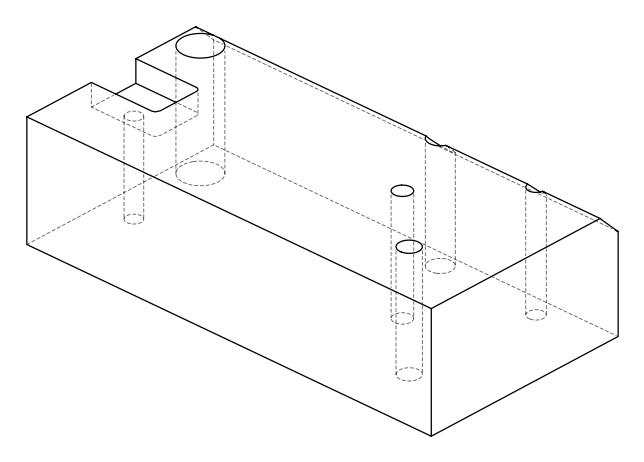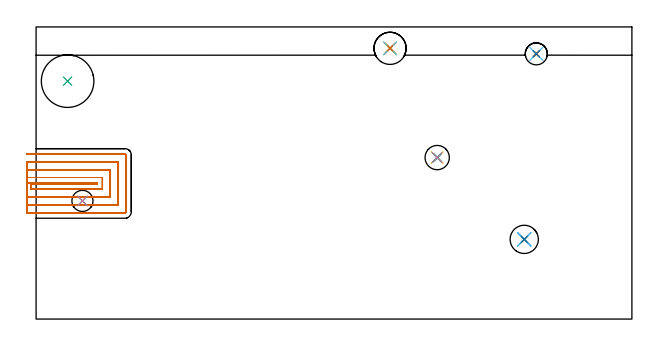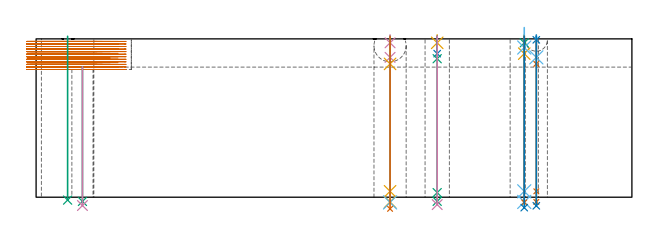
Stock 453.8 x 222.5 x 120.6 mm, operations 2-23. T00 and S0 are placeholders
(PLAN: 23 operations, 19 tool changes, 58.2 min)
(1 AREA_MILL | FG_CHAMFER_SURFACE | UGT0205_001 | 28.59 min | 104592 mm3)
(2 MILL_SLOT | SLOT_PARTIAL_RECTANGULAR | NXT0201_009 | Follow Part, ap 2, ae 75% | 22.38 min | 89318 mm3)
(3 SPOT_DRILL | STEP1HOLE | NXT0321_9005460120000 | 0.03 min | 16 mm3)
(4 SPOT_DRILL_1 | STEP1HOLE_2 | NXT0321_9005460120000 | 0.05 min | 199 mm3)
(5 SPOT_DRILL_2 | STEP1HOLE_4 | NXT0321_9005460120000 | 0.05 min | 116 mm3)
(6 SPOT_DRILL_3 | STEP1HOLE_5 | NXT0321_9005460120000 | 0.05 min | 183 mm3)
(7 DRILL_BLIND_HOLE_INTO_CENTER | STEP1HOLE | NXT0301_065 | 0.07 min | 793 mm3)
(8 GUN_DRILL_THROUGH_HOLE | STEP1HOLE | UGT0307_006 | 0.59 min | 6783 mm3)
(9 DRILL_TO_ENLARGE_THROUGH_HOLE | STEP1HOLE | UGT0301_291 | 0.52 min | 18578 mm3)
(10 DRILL_THROUGH_HOLE_FROM_SOLID_MATERIAL | STEP1HOLE_1 | NXT0301_065 | 0.42 min | 6711 mm3)
(11 DRILL_TO_ENLARGE_THROUGH_HOLE_1 | STEP1HOLE_1 | UGT0301_285 | 0.43 min | 13054 mm3)
(12 DRILL_BLIND_HOLE_INTO_CENTER_1 | STEP1HOLE_2 | NXT0301_046 | 0.05 min | 356 mm3)
(13 GUN_DRILL_THROUGH_HOLE_1 | STEP1HOLE_2 | UGT0307_006 | 0.62 min | 7128 mm3)
(14 DRILL_TO_ENLARGE_THROUGH_HOLE_2 | STEP1HOLE_2 | NXT0301_102 | 0.51 min | 9529 mm3)
(15 DRILL_TO_ENLARGE_THROUGH_HOLE_3 | STEP1HOLE_2 | UGT0301_052 | 0.52 min | 26500 mm3)
(16 INDEXABLE_INSERT_DRILL_THROUGH_HOLE_FROM_SOLID | STEP1HOLE_3 | NXT0302_035 | 0.5 min | 151497 mm3)
(17 DRILL_BLIND_HOLE_INTO_CENTER_2 | STEP1HOLE_4 | NXT0301_065 | 0.07 min | 662 mm3)
(18 GUN_DRILL_THROUGH_HOLE_2 | STEP1HOLE_4 | UGT0307_006 | 0.58 min | 6798 mm3)
(19 DRILL_TO_ENLARGE_THROUGH_HOLE_4 | STEP1HOLE_4 | NXT0301_102 | 0.51 min | 9159 mm3)
(20 DRILL_TO_ENLARGE_THROUGH_HOLE_5 | STEP1HOLE_4 | UGT0301_058 | 0.53 min | 37558 mm3)
(21 DRILL_BLIND_HOLE_INTO_CENTER_3 | STEP1HOLE_5 | NXT0301_046 | 0.05 min | 360 mm3)
(22 GUN_DRILL_THROUGH_HOLE_3 | STEP1HOLE_5 | UGT0307_003 | 0.58 min | 4187 mm3)
(23 SPADE_DRILL_TO_ENLARGE_THROUGH_HOLE | STEP1HOLE_5 | UGT0306_009 | 0.51 min | 27621 mm3)
(TOOL UGT0205_001 | Chamfer Mill 20 x 3 x 45 deg. | D20 FL50 Z2)
(TOOL NXT0201_009 | ENDMILL 8mm [2P460-0800-NA 1630] | D8 FL26 Z6)
(TOOL NXT0321_9005460120000 | NC Spot Drill, 142deg, 12mm, Carbide, Uncoated | D12 PA142 FL30 Z2)
(TOOL NXT0301_065 | Carbide Drill 9.4mm [860.1-0940-075A1-MM 2214] | D9.4 PA140 FL98 Z2)
(TOOL UGT0307_006 | Gun Drill 9 mm | D9 PA130 FL24 Z1)
(TOOL UGT0301_291 | Twist Drill 16.8 mm | D16.8 PA118 FL125 Z2)
(TOOL UGT0301_285 | Twist Drill 16.1 mm | D16.1 PA118 FL125 Z2)
(TOOL NXT0301_046 | Carbide Drill 7.5mm [860.1-0750-038A1-MM 2214] | D7.5 PA140 FL53 Z2)
(TOOL NXT0301_102 | Carbide Drill 13.5mm [860.1-1350-108A1-MM 2214] | D13.5 PA140 FL123 Z2)
(TOOL UGT0301_052 | Twist Drill 21.5 mm | D21.5 PA118 FL150 Z2)
(TOOL NXT0302_035 | Index. Insert Drill 40mm [880-D4000L40-05] | D40 PA176 FL200 Z2)
(TOOL UGT0301_058 | Twist Drill 24.5 mm | D24.5 PA118 FL160 Z2)
(TOOL UGT0307_003 | Gun Drill 7 mm | D7 PA130 FL24 Z1)
(TOOL UGT0306_009 | Spade Drill 18.5mm | D18.5 PA132 FL10 Z2)
(OP 2 MILL_SLOT)
G17 G21 G94 G90
T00 M6
G54
G17 G0 G90 X-7. Y103.8 S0 M3
G43 Z130.6 H1
Z118.658
G94 G1 X-4. F250.
X46.5 F500.
Y102.8
X-4.
Y98.8
X50.5
Y107.8
X-4.
X-7. F250.
Y92.8
X-4.
X56.5 F500.
Y113.8
X-4.
X-7. F250.
Y86.8
X-4.
X62.5 F500.
Y119.8
X-4.
X-7. F250.
Y80.8
X-4.
X67.7 F500.
G3 X68.5 Y81.6 R0.8
G1 Y125.
G3 X67.7 Y125.8 R0.8
G1 X-4.
X-7. F250.
G0 Y103.8 Z116.717
G1 X-4.
X46.5 F500.
Y102.8
X-4.
Y98.8
X50.5
Y107.8
X-4.
X-7. F250.
Y92.8
X-4.
X56.5 F500.
Y113.8
X-4.
X-7. F250.
Y86.8
X-4.
X62.5 F500.
Y119.8
X-4.
X-7. F250.
Y80.8
X-4.
X67.7 F500.
G3 X68.5 Y81.6 R0.8
G1 Y125.
G3 X67.7 Y125.8 R0.8
G1 X-4.
X-7. F250.
G0 Y103.8 Z114.775
G1 X-4.
X46.5 F500.
Y102.8
X-4.
Y98.8
X50.5
Y107.8
X-4.
X-7. F250.
Y92.8
X-4.
X56.5 F500.
Y113.8
X-4.
X-7. F250.
Y86.8
X-4.
X62.5 F500.
Y119.8
X-4.
X-7. F250.
Y80.8
X-4.
X67.7 F500.
G3 X68.5 Y81.6 R0.8
G1 Y125.
G3 X67.7 Y125.8 R0.8
G1 X-4.
X-7. F250.
G0 Y103.8 Z112.833
G1 X-4.
X46.5 F500.
Y102.8
X-4.
Y98.8
X50.5
Y107.8
X-4.
X-7. F250.
Y92.8
X-4.
X56.5 F500.
Y113.8
X-4.
X-7. F250.
Y86.8
X-4.
X62.5 F500.
Y119.8
X-4.
X-7. F250.
Y80.8
X-4.
X67.7 F500.
G3 X68.5 Y81.6 R0.8
G1 Y125.
G3 X67.7 Y125.8 R0.8
G1 X-4.
X-7. F250.
G0 Y103.8 Z110.892
G1 X-4.
X46.5 F500.
Y102.8
X-4.
Y98.8
X50.5
Y107.8
X-4.
X-7. F250.
Y92.8
X-4.
X56.5 F500.
Y113.8
X-4.
X-7. F250.
Y86.8
X-4.
X62.5 F500.
Y119.8
X-4.
X-7. F250.
Y80.8
X-4.
X67.7 F500.
G3 X68.5 Y81.6 R0.8
G1 Y125.
G3 X67.7 Y125.8 R0.8
G1 X-4.
X-7. F250.
G0 Y103.8 Z108.95
G1 X-4.
X46.5 F500.
Y102.8
X-4.
Y98.8
X50.5
Y107.8
X-4.
X-7. F250.
Y92.8
X-4.
X56.5 F500.
Y113.8
X-4.
X-7. F250.
Y86.8
X-4.
X62.5 F500.
Y119.8
X-4.
X-7. F250.
Y80.8
X-4.
X67.7 F500.
G3 X68.5 Y81.6 R0.8
G1 Y125.
G3 X67.7 Y125.8 R0.8
G1 X-4.
X-7. F250.
G0 Y103.8 Z107.008
G1 X-4.
X46.5 F500.
Y102.8
X-4.
Y98.8
X50.5
Y107.8
X-4.
X-7. F250.
Y92.8
X-4.
X56.5 F500.
Y113.8
X-4.
X-7. F250.
Y86.8
X-4.
X62.5 F500.
Y119.8
X-4.
X-7. F250.
Y80.8
X-4.
X67.7 F500.
G3 X68.5 Y81.6 R0.8
G1 Y125.
G3 X67.7 Y125.8 R0.8
G1 X-4.
X-7. F250.
G0 Y103.8 Z105.067
G1 X-4.
X46.5 F500.
Y102.8
X-4.
Y98.8
X50.5
Y107.8
X-4.
X-7. F250.
Y92.8
X-4.
X56.5 F500.
Y113.8
X-4.
X-7. F250.
Y86.8
X-4.
X62.5 F500.
Y119.8
X-4.
X-7. F250.
Y80.8
X-4.
X67.7 F500.
G3 X68.5 Y81.6 R0.8
G1 Y125.
G3 X67.7 Y125.8 R0.8
G1 X-4.
X-7. F250.
G0 Y103.8 Z103.125
G1 X-4.
X46.5 F500.
Y102.8
X-4.
Y98.8
X50.5
Y107.8
X-4.
X-7. F250.
Y92.8
X-4.
X56.5 F500.
Y113.8
X-4.
X-7. F250.
Y86.8
X-4.
X62.5 F500.
Y119.8
X-4.
X-7. F250.
Y80.8
X-4.
X67.7 F500.
G3 X68.5 Y81.6 R0.8
G1 Y125.
G3 X67.7 Y125.8 R0.8
G1 X-4.
X-7. F250.
G0 Y103.8 Z101.183
G1 X-4.
X46.5 F500.
Y102.8
X-4.
Y98.8
X50.5
Y107.8
X-4.
X-7. F250.
Y92.8
X-4.
X56.5 F500.
Y113.8
X-4.
X-7. F250.
Y86.8
X-4.
X62.5 F500.
Y119.8
X-4.
X-7. F250.
Y80.8
X-4.
X67.7 F500.
G3 X68.5 Y81.6 R0.8
G1 Y125.
G3 X67.7 Y125.8 R0.8
G1 X-4.
X-7. F250.
G0 Y103.8 Z99.242
G1 X-4.
X46.5 F500.
Y102.8
X-4.
Y98.8
X50.5
Y107.8
X-4.
X-7. F250.
Y92.8
X-4.
X56.5 F500.
Y113.8
X-4.
X-7. F250.
Y86.8
X-4.
X62.5 F500.
Y119.8
X-4.
X-7. F250.
Y80.8
X-4.
X67.7 F500.
G3 X68.5 Y81.6 R0.8
G1 Y125.
G3 X67.7 Y125.8 R0.8
G1 X-4.
X-7. F250.
G0 Y103.8 Z97.3
G1 X-4.
X46.5 F500.
Y102.8
X-4.
Y98.8
X50.5
Y107.8
X-4.
X-7. F250.
Y92.8
X-4.
X56.5 F500.
Y113.8
X-4.
X-7. F250.
Y86.8
X-4.
X62.5 F500.
Y119.8
X-4.
X-7. F250.
Y80.8
X-4.
X67.7 F500.
G3 X68.5 Y81.6 R0.8
G1 Y125.
G3 X67.7 Y125.8 R0.8
G1 X-4.
X-7. F250.
G0 Z130.6
M5
M2
(OP 3 SPOT_DRILL)
G17 G21 G94 G90
T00 M6
G54
G17 G0 G90 X381. Y202. S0 M3
G43 Z130.6 H0
G94 G81 G98 Z119.877 F250. R123.6
G80
M5
M2
(OP 4 SPOT_DRILL_1)
G17 G21 G94 G90
T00 M6
G54
G17 G0 G90 X371.8 Y60.7 S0 M3
G43 Z130.6 H0
G94 G81 G98 Z117.6 F250. R123.6
G80
M5
M2
(OP 5 SPOT_DRILL_2)
G17 G21 G94 G90
T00 M6
G54
G17 G0 G90 X269.6 Y206.2 S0 M3
G43 Z130.6 H0
G94 G81 G98 Z117.6 F250. R123.6
G80
M5
M2
(OP 6 SPOT_DRILL_3)
G17 G21 G94 G90
T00 M6
G54
G17 G0 G90 X305.5 Y123. S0 M3
G43 Z130.6 H0
G94 G81 G98 Z117.6 F250. R123.6
G80
M5
M2
(OP 7 DRILL_BLIND_HOLE_INTO_CENTER)
G17 G21 G94 G90
T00 M6
G54
G17 G0 G90 X381. Y202. S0 M3
G43 Z130.6 H1
G94 G81 G98 Z106.5 F250. R122.6
G80
M5
M2
(OP 8 GUN_DRILL_THROUGH_HOLE)
G17 G21 G94 G90
T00 M6
G54
G17 G0 G90 X381. Y202. M8
G43 Z130.6 H0
Z118.848
S716 M3
G94 G1 Z101.539 F125. M26
G4 X.084
Z4.5 F250.
G4 X.084
Z-3.598 F125.
G4 X.084
M5
M9
G0 Z118.848
Z130.6
M2
(OP 9 DRILL_TO_ENLARGE_THROUGH_HOLE)
G17 G21 G94 G90
T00 M6
G54
G17 G0 G90 X381. Y202. S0 M3
G43 Z130.6 H0
G94 G73 G98 Z-6.547 F250. Q15.893 R122.6
G80
M5
M2
(OP 10 DRILL_THROUGH_HOLE_FROM_SOLID_MATERIAL)
G17 G21 G94 G90
T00 M6
G54
G17 G0 G90 X35.3 Y90. S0 M3
G43 Z130.6 H1
G94 G81 G98 Z-3.211 F250. R99.3
G80
M5
M2
(OP 11 DRILL_TO_ENLARGE_THROUGH_HOLE_1)
G17 G21 G94 G90
T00 M6
G54
G17 G0 G90 X35.3 Y90. S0 M3
G43 Z130.6 H0
G94 G73 G98 Z-6.337 F250. Q14.805 R99.3
G80
M5
M2
(OP 12 DRILL_BLIND_HOLE_INTO_CENTER_1)
G17 G21 G94 G90
T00 M6
G54
G17 G0 G90 X371.8 Y60.7 S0 M3
G43 Z130.6 H1
G94 G81 G98 Z109.35 F250. R122.6
G80
M5
M2
(OP 13 GUN_DRILL_THROUGH_HOLE_1)
G17 G21 G94 G90
T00 M6
G54
G17 G0 G90 X371.8 Y60.7 M8
G43 Z130.6 H0
Z129.213
S716 M3
G94 G1 Z114.002 F125. M26
G4 X.084
Z4.5 F250.
G4 X.084
Z-3.598 F125.
G4 X.084
M5
M9
G0 Z129.213
Z130.6
M2
(OP 14 DRILL_TO_ENLARGE_THROUGH_HOLE_2)
G17 G21 G94 G90
T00 M6
G54
G17 G0 G90 X371.8 Y60.7 S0 M3
G43 Z130.6 H1
G94 G73 G98 Z-3.957 F250. Q12.456 R122.6
G80
M5
M2
(OP 15 DRILL_TO_ENLARGE_THROUGH_HOLE_3)
G17 G21 G94 G90
T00 M6
G54
G17 G0 G90 X371.8 Y60.7 S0 M3
G43 Z130.6 H0
G94 G73 G98 Z-7.959 F250. Q21.427 R122.6
G80
M5
M2
(OP 16 INDEXABLE_INSERT_DRILL_THROUGH_HOLE_FROM_SOLID)
G17 G21 G94 G90
T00 M6
G54
G17 G0 G90 X24. Y181.2 S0 M3
G43 Z130.6 H1
G94 G81 G98 Z-2.198 F250. R122.6
G80
M5
M2
(OP 17 DRILL_BLIND_HOLE_INTO_CENTER_2)
G17 G21 G94 G90
T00 M6
G54
G17 G0 G90 X269.6 Y206.2 S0 M3
G43 Z130.6 H1
G94 G81 G98 Z106.5 F250. R122.6
G80
M5
M2
(OP 18 GUN_DRILL_THROUGH_HOLE_2)
G17 G21 G94 G90
T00 M6
G54
G17 G0 G90 X269.6 Y206.2 M8
G43 Z130.6 H0
Z117.701
S716 M3
G94 G1 Z101.539 F125. M26
G4 X.084
Z4.5 F250.
G4 X.084
Z-3.598 F125.
G4 X.084
M5
M9
G0 Z117.701
Z130.6
M2
(OP 19 DRILL_TO_ENLARGE_THROUGH_HOLE_4)
G17 G21 G94 G90
T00 M6
G54
G17 G0 G90 X269.6 Y206.2 S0 M3
G43 Z130.6 H1
G94 G73 G98 Z-3.957 F250. Q12.456 R122.6
G80
M5
M2
(OP 20 DRILL_TO_ENLARGE_THROUGH_HOLE_5)
G17 G21 G94 G90
T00 M6
G54
G17 G0 G90 X269.6 Y206.2 S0 M3
G43 Z130.6 H0
G94 G73 G98 Z-8.861 F250. Q21.577 R122.6
G80
M5
M2
(OP 21 DRILL_BLIND_HOLE_INTO_CENTER_3)
G17 G21 G94 G90
T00 M6
G54
G17 G0 G90 X305.5 Y123. S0 M3
G43 Z130.6 H1
G94 G81 G98 Z109.35 F250. R122.6
G80
M5
M2
(OP 22 GUN_DRILL_THROUGH_HOLE_3)
G17 G21 G94 G90
T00 M6
G54
G17 G0 G90 X305.5 Y123. M8
G43 Z130.6 H0
Z120.389
S716 M3
G94 G1 Z105.492 F125. M26
G4 X.084
Z3.5 F250.
G4 X.084
Z-3.132 F125.
G4 X.084
M5
M9
G0 Z120.389
Z130.6
M2
(OP 23 SPADE_DRILL_TO_ENLARGE_THROUGH_HOLE)
G17 G21 G94 G90
T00 M6
G54
G17 G0 G90 X305.5 Y123. S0 M3
G43 Z130.6 H0
G94 G73 G98 Z-5.618 F250. Q18.031 R122.6
G80
M5
M2
